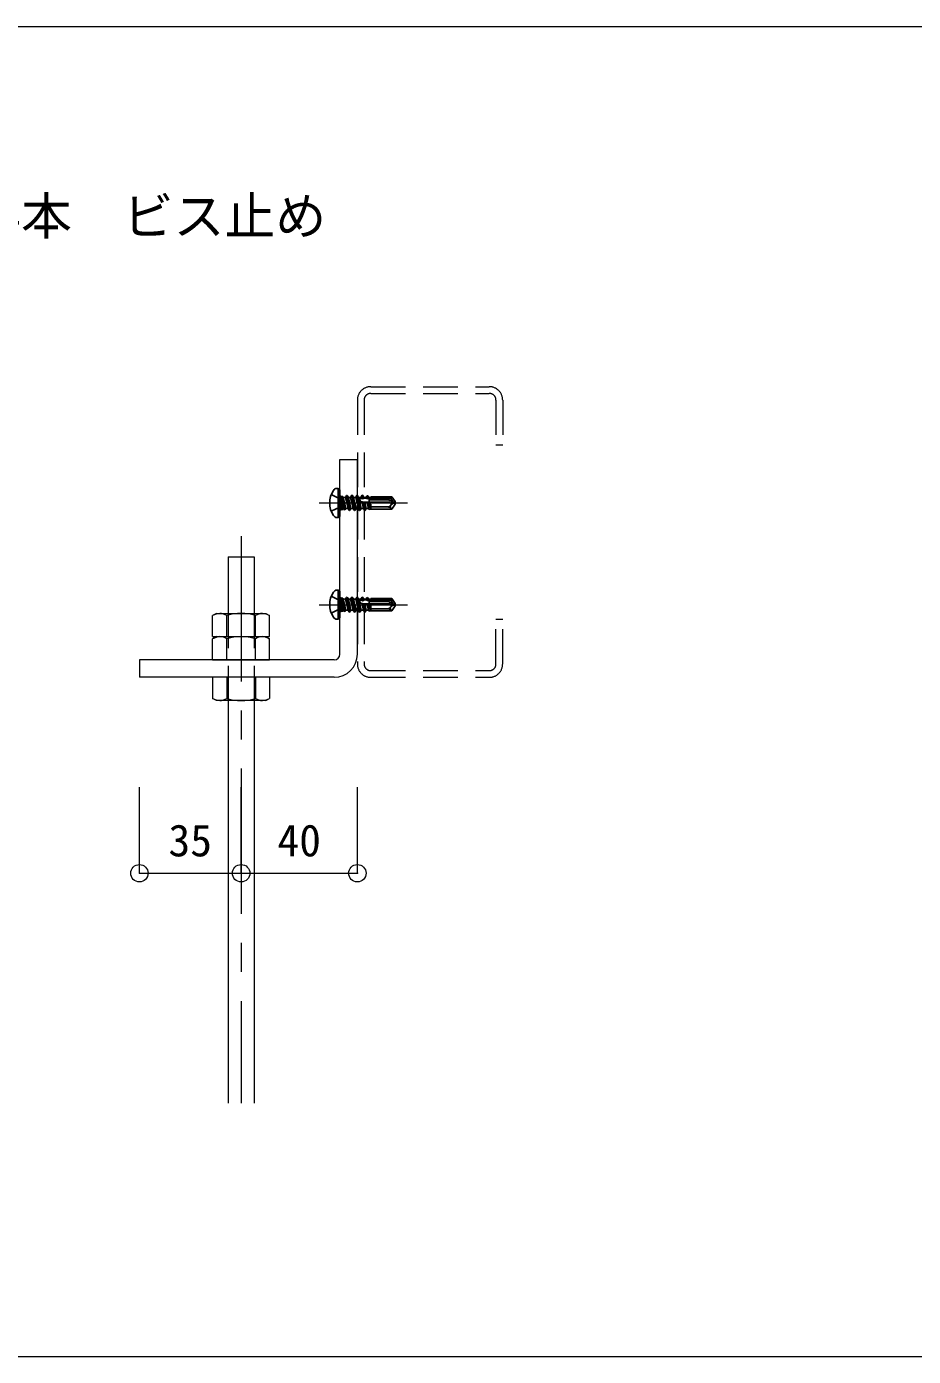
# Model space of a CAD drawing. Units: millimetres on the paper, enlarged 40 times, with parts at other scales. Extents: x -7800 to 7800, y -5387 to 5300.
# Drawn here: x 2061 to 3282, y -1876 to -46 of the extents above; entities that cross this region are included whole.
import ezdxf
from ezdxf.enums import TextEntityAlignment as Align

# ---------------------------------------------------------------- set-up
doc = ezdxf.new("R2010")
doc.units = ezdxf.units.MM
doc.header["$LTSCALE"] = 40
doc.header["$PDMODE"] = 32
doc.header["$PDSIZE"] = 24
doc.linetypes.add('CHAIN1', pattern=[8, 5, -1, 1, -1])
doc.linetypes.add('DASHED1', pattern=[1.8, 1.2, -0.6])
for name, color, linetype, lineweight in [('4-0_中心線', 4, 'CHAIN1', 9), ('4-1_吊り材', 7, 'Continuous', 18), ('4-5_寸法', 4, 'Continuous', 9), ('4-6_文字', 7, 'Continuous', 18), ('4-9_躯体他', 4, 'DASHED1', 9), ('4-B_補強金具・金具・その他', 3, 'Continuous', 18), ('4-C_ビス・アンカーボルト・強調図形', 2, 'Continuous', 25), ('F-3_野縁', 3, 'Continuous', 18)]:
    doc.layers.add(name, color=color, linetype=linetype, lineweight=lineweight)
doc.styles.add('ＭＳ ゴシック', font='')
doc.styles.get('ＭＳ ゴシック').set_extended_font_data('MS Gothic')

msp = doc.modelspace()

# ---------------------------------------------------------------- linework, layer by layer
at = {"layer": '4-0_中心線'}
for p, q in [((2463.46, -701.31), (2585.09, -701.31)), ((2356.21, -746.87), (2356.21, -1527.62)), ((2463.46, -841.31), (2585.09, -841.31))]:
    msp.add_line(p, q, dxfattribs=at)
at = {"layer": '4-1_吊り材'}
for p, q in [((2338.21, -775.55), (2374.21, -775.55)), ((2338.21, -775.55), (2338.21, -853.31)), ((2374.21, -775.55), (2374.21, -853.31)), ((2322.26, -853.31), (2317.01, -856.34)), ((2317.01, -885.31), (2317.01, -856.34)), ((2336.61, -885.31), (2336.61, -856.34)), ((2375.81, -885.31), (2375.81, -856.34)), ((2395.41, -885.31), (2395.41, -856.34)), ((2317.01, -885.31), (2395.41, -885.31)), ((2322.26, -885.31), (2317.01, -888.34)), ((2317.01, -917.31), (2317.01, -888.34)), ((2336.61, -917.31), (2336.61, -888.34)), ((2375.81, -917.31), (2375.81, -888.34)), ((2395.41, -917.31), (2395.41, -888.34)), ((2317.01, -917.31), (2395.41, -917.31)), ((2395.41, -941.31), (2317.01, -941.31)), ((2317.01, -941.31), (2317.01, -970.28)), ((2336.61, -941.31), (2336.61, -970.28)), ((2375.81, -941.31), (2375.81, -970.28)), ((2395.41, -941.31), (2395.41, -970.28)), ((2338.21, -973.31), (2338.21, -1527.62)), ((2374.21, -973.31), (2374.21, -1527.62)), ((2390.15, -973.31), (2395.41, -970.28))]:
    msp.add_line(p, q, dxfattribs=at)
at = {"layer": '4-1_吊り材', "linetype": 'DASHED1'}
for p, q in [((2338.21, -853.31), (2338.21, -973.31)), ((2374.21, -853.31), (2374.21, -973.31))]:
    msp.add_line(p, q, dxfattribs=at)
at = {"layer": '4-1_吊り材'}
for points in [[(2322.26, -853.31), (2390.15, -853.31), (2395.41, -856.34)], [(2322.26, -885.31), (2390.15, -885.31), (2395.41, -888.34)], [(2390.15, -973.31), (2322.26, -973.31), (2317.01, -970.28)]]:
    msp.add_lwpolyline(points, dxfattribs=at)
for centre, radius, start, end in [((2329.82, -880.39), 27.25, 96.34293, 118.04131), ((2326.14, -872.81), 19.52, 57.57117, 88.04457), ((2356.21, -918.17), 64.86, 72.41203, 107.58795), ((2386.27, -872.81), 19.52, 91.9554, 122.4288), ((2382.6, -880.39), 27.25, 61.95866, 83.65704), ((2329.82, -912.39), 27.25, 96.34293, 118.04131), ((2326.14, -904.81), 19.52, 57.57117, 88.04457), ((2356.21, -950.17), 64.86, 72.41203, 107.58795), ((2386.27, -904.81), 19.52, 91.9554, 122.4288), ((2382.6, -912.39), 27.25, 61.95866, 83.65704), ((2329.82, -946.23), 27.25, 241.95866, 263.65704), ((2326.14, -953.8), 19.52, 271.9554, 302.4288), ((2356.21, -908.44), 64.86, 252.41203, 287.58795), ((2386.27, -953.8), 19.52, 237.57117, 268.04457), ((2382.6, -946.23), 27.25, 276.34293, 298.04131)]:
    msp.add_arc(centre, radius, start, end, dxfattribs=at)
at = {"layer": '4-5_寸法'}
for p, q in [((2216.21, -1210.92), (2216.21, -1092.59)), ((2356.21, -1210.92), (2356.21, -1092.59)), ((2516.21, -1210.92), (2516.21, -1092.59)), ((2216.21, -1210.92), (2356.21, -1210.92)), ((2356.21, -1210.92), (2516.21, -1210.92))]:
    msp.add_line(p, q, dxfattribs=at)
at = {"layer": '4-5_寸法', "color": 7}
for p in [(2216.21, -1210.92), (2356.21, -1210.92), (2516.21, -1210.92)]:
    msp.add_point(p, dxfattribs=at)
at = {"layer": '4-9_躯体他'}
for p, q in [((2534.61, -541.31), (2697.81, -541.31)), ((2516.21, -559.71), (2516.21, -922.91)), ((2525.41, -559.71), (2525.41, -922.91)), ((2534.61, -550.51), (2697.81, -550.51)), ((2716.21, -559.71), (2716.21, -621.31)), ((2716.21, -922.91), (2716.21, -861.31)), ((2534.61, -932.11), (2697.81, -932.11)), ((2534.61, -941.31), (2697.81, -941.31))]:
    msp.add_line(p, q, dxfattribs=at)
for points in [[(2707.01, -559.71), (2707.01, -621.31), (2716.21, -621.31)], [(2707.01, -922.91), (2707.01, -861.31), (2716.21, -861.31)]]:
    msp.add_lwpolyline(points, dxfattribs=at)
for centre, radius, start, end in [((2534.61, -559.71), 18.4, 90, 180), ((2697.81, -559.71), 18.4, 0, 90), ((2534.61, -559.71), 9.2, 90, 180), ((2697.81, -559.71), 9.2, 0, 90), ((2534.61, -922.91), 18.4, 180, 270), ((2534.61, -922.91), 9.2, 180, 270), ((2697.81, -922.91), 18.4, 270, 0), ((2697.81, -922.91), 9.2, 270, 0)]:
    msp.add_arc(centre, radius, start, end, dxfattribs=at)
at = {"layer": '4-B_補強金具・金具・その他'}
for p, q in [((2492.21, -641.31), (2516.21, -641.31)), ((2492.21, -909.31), (2492.21, -641.31)), ((2516.21, -909.31), (2516.21, -641.31)), ((2484.21, -917.31), (2216.21, -917.31)), ((2216.21, -917.31), (2216.21, -941.31)), ((2484.21, -941.31), (2216.21, -941.31))]:
    msp.add_line(p, q, dxfattribs=at)
for radius in [8, 32]:
    msp.add_arc((2484.21, -909.31), radius, 270, 0, dxfattribs=at)
at = {"layer": '4-C_ビス・アンカーボルト・強調図形', "linetype": 'DASHED1'}
for p, q in [((2480.31, -689.81), (2491.89, -695.58)), ((2492.21, -690.81), (2493.79, -692.39)), ((2496.21, -692.46), (2493.79, -692.39)), ((2493.79, -692.39), (2493.79, -710.22)), ((2496.21, -710.16), (2496.21, -692.46)), ((2496.21, -693.74), (2499.1, -710.84)), ((2496.48, -693.33), (2499.97, -693.58)), ((2500.15, -709.03), (2496.48, -693.33)), ((2501.3, -691.27), (2499.97, -693.58)), ((2499.97, -693.58), (2503.36, -708.81)), ((2501.3, -691.27), (2502.21, -691.05)), ((2501.3, -691.27), (2505.09, -711.81)), ((2502.21, -691.05), (2503.8, -693.81)), ((2502.21, -691.05), (2505.59, -711.81)), ((2503.8, -693.81), (2506.88, -693.81)), ((2507.32, -708.81), (2503.8, -693.81)), ((2508.62, -690.81), (2506.88, -693.81)), ((2506.88, -693.81), (2510.41, -708.81)), ((2508.62, -690.81), (2509.12, -690.81)), ((2508.62, -690.81), (2512.14, -711.81)), ((2509.12, -690.81), (2510.85, -693.81)), ((2509.12, -690.81), (2512.64, -711.81)), ((2510.85, -693.81), (2513.93, -693.81)), ((2514.37, -708.81), (2510.85, -693.81)), ((2515.67, -690.81), (2513.93, -693.81)), ((2513.93, -693.81), (2516.21, -703.47)), ((2515.67, -690.81), (2516.17, -690.81)), ((2515.67, -690.81), (2516.21, -694.02)), ((2516.17, -690.81), (2516.21, -690.88)), ((2516.17, -690.81), (2516.21, -691.04)), ((2480.31, -712.81), (2491.89, -707.03)), ((2494.94, -701.31), (2491.89, -695.58)), ((2494.94, -701.31), (2491.89, -707.03)), ((2492.21, -711.81), (2493.79, -710.22)), ((2496.21, -710.16), (2493.79, -710.22)), ((2496.21, -706.08), (2497.23, -710.4)), ((2496.21, -707.75), (2496.58, -709.28)), ((2496.21, -709.3), (2496.58, -709.28)), ((2497.23, -710.4), (2496.58, -709.28)), ((2497.23, -710.4), (2499.1, -710.84)), ((2499.1, -710.84), (2500.15, -709.03)), ((2500.15, -709.03), (2503.26, -708.81)), ((2503.26, -708.81), (2503.36, -708.81)), ((2505.09, -711.81), (2503.36, -708.81)), ((2505.09, -711.81), (2505.59, -711.81)), ((2505.59, -711.81), (2507.32, -708.81)), ((2507.32, -708.81), (2510.41, -708.81)), ((2512.14, -711.81), (2510.41, -708.81)), ((2512.14, -711.81), (2512.64, -711.81)), ((2512.64, -711.81), (2514.37, -708.81)), ((2514.37, -708.81), (2516.21, -708.81)), ((2480.31, -829.81), (2491.89, -835.58)), ((2494.94, -841.31), (2491.89, -835.58)), ((2494.94, -841.31), (2491.89, -847.03)), ((2492.21, -830.81), (2493.79, -832.39)), ((2496.21, -832.46), (2493.79, -832.39)), ((2493.79, -832.39), (2493.79, -850.22)), ((2496.21, -850.16), (2496.21, -832.46)), ((2496.21, -833.74), (2499.1, -850.84)), ((2496.48, -833.33), (2499.97, -833.58)), ((2500.15, -849.03), (2496.48, -833.33)), ((2501.3, -831.27), (2499.97, -833.58)), ((2499.97, -833.58), (2503.36, -848.81)), ((2501.3, -831.27), (2502.21, -831.05)), ((2501.3, -831.27), (2505.09, -851.81)), ((2502.21, -831.05), (2503.8, -833.81)), ((2502.21, -831.05), (2505.59, -851.81)), ((2503.8, -833.81), (2506.88, -833.81)), ((2507.32, -848.81), (2503.8, -833.81)), ((2508.62, -830.81), (2506.88, -833.81)), ((2506.88, -833.81), (2510.41, -848.81)), ((2508.62, -830.81), (2509.12, -830.81)), ((2508.62, -830.81), (2512.14, -851.81)), ((2509.12, -830.81), (2510.85, -833.81)), ((2509.12, -830.81), (2512.64, -851.81)), ((2510.85, -833.81), (2513.93, -833.81)), ((2514.37, -848.81), (2510.85, -833.81)), ((2515.67, -830.81), (2513.93, -833.81)), ((2513.93, -833.81), (2516.21, -843.47)), ((2515.67, -830.81), (2516.17, -830.81)), ((2515.67, -830.81), (2516.21, -834.02)), ((2516.17, -830.81), (2516.21, -830.88)), ((2516.17, -830.81), (2516.21, -831.04)), ((2480.31, -852.81), (2491.89, -847.03)), ((2492.21, -851.81), (2493.79, -850.22)), ((2496.21, -850.16), (2493.79, -850.22)), ((2496.21, -846.08), (2497.23, -850.4)), ((2496.21, -847.75), (2496.58, -849.28)), ((2496.21, -849.3), (2496.58, -849.28)), ((2497.23, -850.4), (2496.58, -849.28)), ((2497.23, -850.4), (2499.1, -850.84)), ((2499.1, -850.84), (2500.15, -849.03)), ((2500.15, -849.03), (2503.26, -848.81)), ((2503.26, -848.81), (2503.36, -848.81)), ((2505.09, -851.81), (2503.36, -848.81)), ((2505.09, -851.81), (2505.59, -851.81)), ((2505.59, -851.81), (2507.32, -848.81)), ((2507.32, -848.81), (2510.41, -848.81)), ((2512.14, -851.81), (2510.41, -848.81)), ((2512.14, -851.81), (2512.64, -851.81)), ((2512.64, -851.81), (2514.37, -848.81)), ((2514.37, -848.81), (2516.21, -848.81))]:
    msp.add_line(p, q, dxfattribs=at)
at = {"layer": '4-C_ビス・アンカーボルト・強調図形'}
for p, q in [((2489.71, -681.31), (2488.21, -681.31)), ((2489.71, -721.31), (2489.71, -681.31)), ((2492.21, -718.81), (2492.21, -683.81)), ((2516.21, -690.88), (2517.9, -693.81)), ((2516.21, -691.04), (2519.69, -711.81)), ((2516.21, -694.02), (2519.19, -711.81)), ((2517.9, -693.81), (2520.98, -693.81)), ((2521.42, -708.81), (2517.9, -693.81)), ((2521.26, -694.97), (2520.03, -695.04)), ((2522.72, -690.81), (2520.98, -693.81)), ((2520.98, -693.81), (2521.26, -694.97)), ((2521.26, -694.97), (2523.56, -695.84)), ((2522.72, -690.81), (2523.22, -690.81)), ((2522.72, -690.81), (2523.56, -695.84)), ((2523.22, -690.81), (2524.95, -693.81)), ((2523.22, -690.81), (2524.06, -695.82)), ((2524.06, -695.82), (2525.17, -694.75)), ((2524.95, -693.81), (2528.03, -693.81)), ((2525.17, -694.75), (2524.95, -693.81)), ((2528.22, -694.59), (2525.17, -694.75)), ((2529.47, -691.32), (2528.03, -693.81)), ((2528.03, -693.81), (2528.22, -694.59)), ((2528.22, -694.59), (2530.13, -695.48)), ((2529.47, -691.32), (2530.78, -691.69)), ((2529.47, -691.32), (2530.13, -695.48)), ((2531.64, -695.4), (2530.13, -695.48)), ((2530.78, -691.69), (2532, -693.81)), ((2530.78, -691.69), (2531.64, -695.4)), ((2531.64, -695.4), (2532.13, -694.37)), ((2532.13, -694.37), (2532, -693.81)), ((2532, -693.81), (2534.71, -693.81)), ((2534.71, -694.23), (2532.13, -694.37)), ((2532.21, -702.24), (2532.21, -694.37)), ((2534.71, -692.81), (2563.42, -692.81)), ((2534.71, -692.81), (2534.71, -694.23)), ((2562.12, -695.31), (2563.42, -692.81)), ((2568.11, -699.5), (2563.42, -692.81)), ((2516.21, -703.47), (2517.46, -708.81)), ((2516.21, -708.81), (2517.46, -708.81)), ((2519.19, -711.81), (2517.46, -708.81)), ((2519.19, -711.81), (2519.69, -711.81)), ((2519.69, -711.81), (2521.42, -708.81)), ((2534.71, -702.91), (2520.74, -699.14)), ((2521.42, -708.81), (2524.51, -708.81)), ((2522.34, -699.57), (2524.46, -701.18)), ((2522.34, -699.57), (2524.51, -708.81)), ((2524.06, -695.82), (2523.56, -695.84)), ((2524.98, -701.32), (2524.46, -701.18)), ((2524.46, -701.18), (2526.24, -711.81)), ((2526.24, -711.81), (2524.51, -708.81)), ((2524.98, -701.31), (2526.57, -700.72)), ((2524.98, -701.31), (2526.74, -711.81)), ((2560.19, -700.31), (2525.06, -700.31)), ((2526.24, -711.81), (2526.74, -711.81)), ((2528.47, -708.81), (2526.57, -700.72)), ((2526.74, -711.81), (2528.47, -708.81)), ((2528.47, -708.81), (2531.56, -708.81)), ((2529.87, -701.61), (2531.33, -703.04)), ((2529.87, -701.61), (2531.56, -708.81)), ((2533.57, -703.64), (2531.33, -703.04)), ((2531.33, -703.04), (2532.5, -710.44)), ((2532.5, -710.44), (2531.56, -708.81)), ((2558.98, -696.81), (2532.21, -696.81)), ((2532.5, -710.44), (2534.71, -709.81)), ((2533.57, -703.64), (2534.1, -702.75)), ((2533.57, -703.64), (2534.71, -708.5)), ((2534.71, -705.33), (2534.1, -702.75)), ((2534.71, -702.91), (2534.71, -709.81)), ((2558.24, -706.81), (2534.71, -706.81)), ((2534.71, -709.81), (2563.42, -709.81)), ((2558.98, -696.81), (2566.01, -700.87)), ((2561.48, -701.06), (2560.19, -700.31)), ((2562.01, -704.85), (2562.25, -704.5)), ((2562.27, -708.57), (2563.42, -709.81)), ((2563.42, -709.81), (2568.11, -703.11)), ((2566.3, -701.8), (2568.51, -701.31)), ((2568.51, -701.31), (2568.11, -699.5)), ((2568.11, -703.11), (2568.51, -701.31)), ((2489.71, -721.31), (2488.21, -721.31)), ((2489.71, -821.31), (2488.21, -821.31)), ((2489.71, -861.31), (2489.71, -821.31)), ((2492.21, -858.81), (2492.21, -823.81)), ((2516.21, -830.88), (2517.9, -833.81)), ((2516.21, -831.04), (2519.69, -851.81)), ((2516.21, -834.02), (2519.19, -851.81)), ((2517.9, -833.81), (2520.98, -833.81)), ((2521.42, -848.81), (2517.9, -833.81)), ((2521.26, -834.97), (2520.03, -835.04)), ((2534.71, -842.91), (2520.74, -839.14)), ((2522.72, -830.81), (2520.98, -833.81)), ((2520.98, -833.81), (2521.26, -834.97)), ((2521.26, -834.97), (2523.56, -835.84)), ((2522.34, -839.57), (2524.46, -841.18)), ((2522.34, -839.57), (2524.51, -848.81)), ((2522.72, -830.81), (2523.22, -830.81)), ((2522.72, -830.81), (2523.56, -835.84)), ((2523.22, -830.81), (2524.95, -833.81)), ((2523.22, -830.81), (2524.06, -835.82)), ((2524.06, -835.82), (2523.56, -835.84)), ((2524.06, -835.82), (2525.17, -834.75)), ((2524.98, -841.32), (2524.46, -841.18)), ((2524.46, -841.18), (2526.24, -851.81)), ((2524.95, -833.81), (2528.03, -833.81)), ((2525.17, -834.75), (2524.95, -833.81)), ((2524.98, -841.31), (2526.57, -840.72)), ((2524.98, -841.31), (2526.74, -851.81)), ((2560.19, -840.31), (2525.06, -840.31)), ((2528.22, -834.59), (2525.17, -834.75)), ((2528.47, -848.81), (2526.57, -840.72)), ((2529.47, -831.32), (2528.03, -833.81)), ((2528.03, -833.81), (2528.22, -834.59)), ((2528.22, -834.59), (2530.13, -835.48)), ((2529.47, -831.32), (2530.78, -831.69)), ((2529.47, -831.32), (2530.13, -835.48)), ((2529.87, -841.61), (2531.33, -843.04)), ((2529.87, -841.61), (2531.56, -848.81)), ((2531.64, -835.4), (2530.13, -835.48)), ((2530.78, -831.69), (2532, -833.81)), ((2530.78, -831.69), (2531.64, -835.4)), ((2531.64, -835.4), (2532.13, -834.37)), ((2532.13, -834.37), (2532, -833.81)), ((2532, -833.81), (2534.71, -833.81)), ((2534.71, -834.23), (2532.13, -834.37)), ((2532.21, -842.24), (2532.21, -834.37)), ((2558.98, -836.81), (2532.21, -836.81)), ((2534.71, -832.81), (2563.42, -832.81)), ((2534.71, -832.81), (2534.71, -834.23)), ((2558.98, -836.81), (2566.01, -840.87)), ((2561.48, -841.06), (2560.19, -840.31)), ((2562.12, -835.31), (2563.42, -832.81)), ((2568.11, -839.5), (2563.42, -832.81)), ((2566.3, -841.8), (2568.51, -841.31)), ((2568.51, -841.31), (2568.11, -839.5)), ((2568.11, -843.11), (2568.51, -841.31)), ((2516.21, -843.47), (2517.46, -848.81)), ((2516.21, -848.81), (2517.46, -848.81)), ((2519.19, -851.81), (2517.46, -848.81)), ((2519.19, -851.81), (2519.69, -851.81)), ((2519.69, -851.81), (2521.42, -848.81)), ((2521.42, -848.81), (2524.51, -848.81)), ((2526.24, -851.81), (2524.51, -848.81)), ((2526.24, -851.81), (2526.74, -851.81)), ((2526.74, -851.81), (2528.47, -848.81)), ((2528.47, -848.81), (2531.56, -848.81)), ((2533.57, -843.64), (2531.33, -843.04)), ((2531.33, -843.04), (2532.5, -850.44)), ((2532.5, -850.44), (2531.56, -848.81)), ((2532.5, -850.44), (2534.71, -849.81)), ((2533.57, -843.64), (2534.1, -842.75)), ((2533.57, -843.64), (2534.71, -848.5)), ((2534.71, -845.33), (2534.1, -842.75)), ((2534.71, -842.91), (2534.71, -849.81)), ((2558.24, -846.81), (2534.71, -846.81)), ((2534.71, -849.81), (2563.42, -849.81)), ((2562.01, -844.85), (2562.25, -844.5)), ((2562.27, -848.57), (2563.42, -849.81)), ((2563.42, -849.81), (2568.11, -843.11)), ((2489.71, -861.31), (2488.21, -861.31))]:
    msp.add_line(p, q, dxfattribs=at)
for points in [[(2566.01, -700.87), (2562.12, -695.31), (2532.21, -695.31)], [(2568.11, -699.5), (2566.01, -700.87), (2568.51, -701.31)], [(2566.01, -840.87), (2562.12, -835.31), (2532.21, -835.31)], [(2568.11, -839.5), (2566.01, -840.87), (2568.51, -841.31)]]:
    msp.add_lwpolyline(points, dxfattribs=at)
for centre, radius, start, end in [((2510.71, -701.31), 32.5, 148.10921, 211.89078), ((2488.21, -687.31), 6, 90, 148.10921), ((2489.71, -683.81), 2.5, 0, 90), ((2523.46, -696.56), 3.75, 156.07925, 223.5446), ((2558.24, -702.2), 4.61, 270, 324.99998), ((2558.24, -712.3), 5.49, 42.84566, 90), ((2564.44, -706.55), 2.97, 145, 222.84566), ((2564.84, -695.24), 6.72, 239.99998, 282.5), ((2560.29, -703.13), 2.4, 324.99998, 59.99998), ((2567.75, -708.36), 6.72, 102.5, 145), ((2488.21, -715.31), 6, 211.89078, 270), ((2489.71, -718.81), 2.5, 270, 0), ((2488.21, -827.31), 6, 90, 148.10921), ((2489.71, -823.81), 2.5, 0, 90), ((2510.71, -841.31), 32.5, 148.10921, 211.89078), ((2523.46, -836.56), 3.75, 156.07925, 223.5446), ((2564.84, -835.24), 6.72, 239.99998, 282.5), ((2560.29, -843.13), 2.4, 324.99998, 59.99998), ((2567.75, -848.36), 6.72, 102.5, 145), ((2488.21, -855.31), 6, 211.89078, 270), ((2489.71, -858.81), 2.5, 270, 0), ((2558.24, -842.2), 4.61, 270, 324.99998), ((2558.24, -852.3), 5.49, 42.84566, 90), ((2564.44, -846.55), 2.97, 145, 222.84566)]:
    msp.add_arc(centre, radius, start, end, dxfattribs=at)
at = {"layer": 'F-3_野縁'}
for p, q in [((80, -45.66), (7640, -45.66)), ((80, -1875.96), (7640, -1875.96))]:
    msp.add_line(p, q, dxfattribs=at)

# ---------------------------------------------------------------- texts
at = {"layer": '4-5_寸法', "style": 'ＭＳ ゴシック'}
for s, p in [('35', (2256.21, -1200.92)), ('40', (2406.21, -1200.92))]:
    msp.add_text(s, height=43.99, dxfattribs=at).set_placement(p, align=Align.BOTTOM_LEFT)
at = {"layer": '4-6_文字', "style": 'ＭＳ ゴシック'}
msp.add_text('φ4.8ｘ4本\u3000ビス止め', height=51.32, dxfattribs=at).set_placement((1790.55, -347.5), align=Align.BOTTOM_LEFT)

doc.saveas('drawing.dxf')
